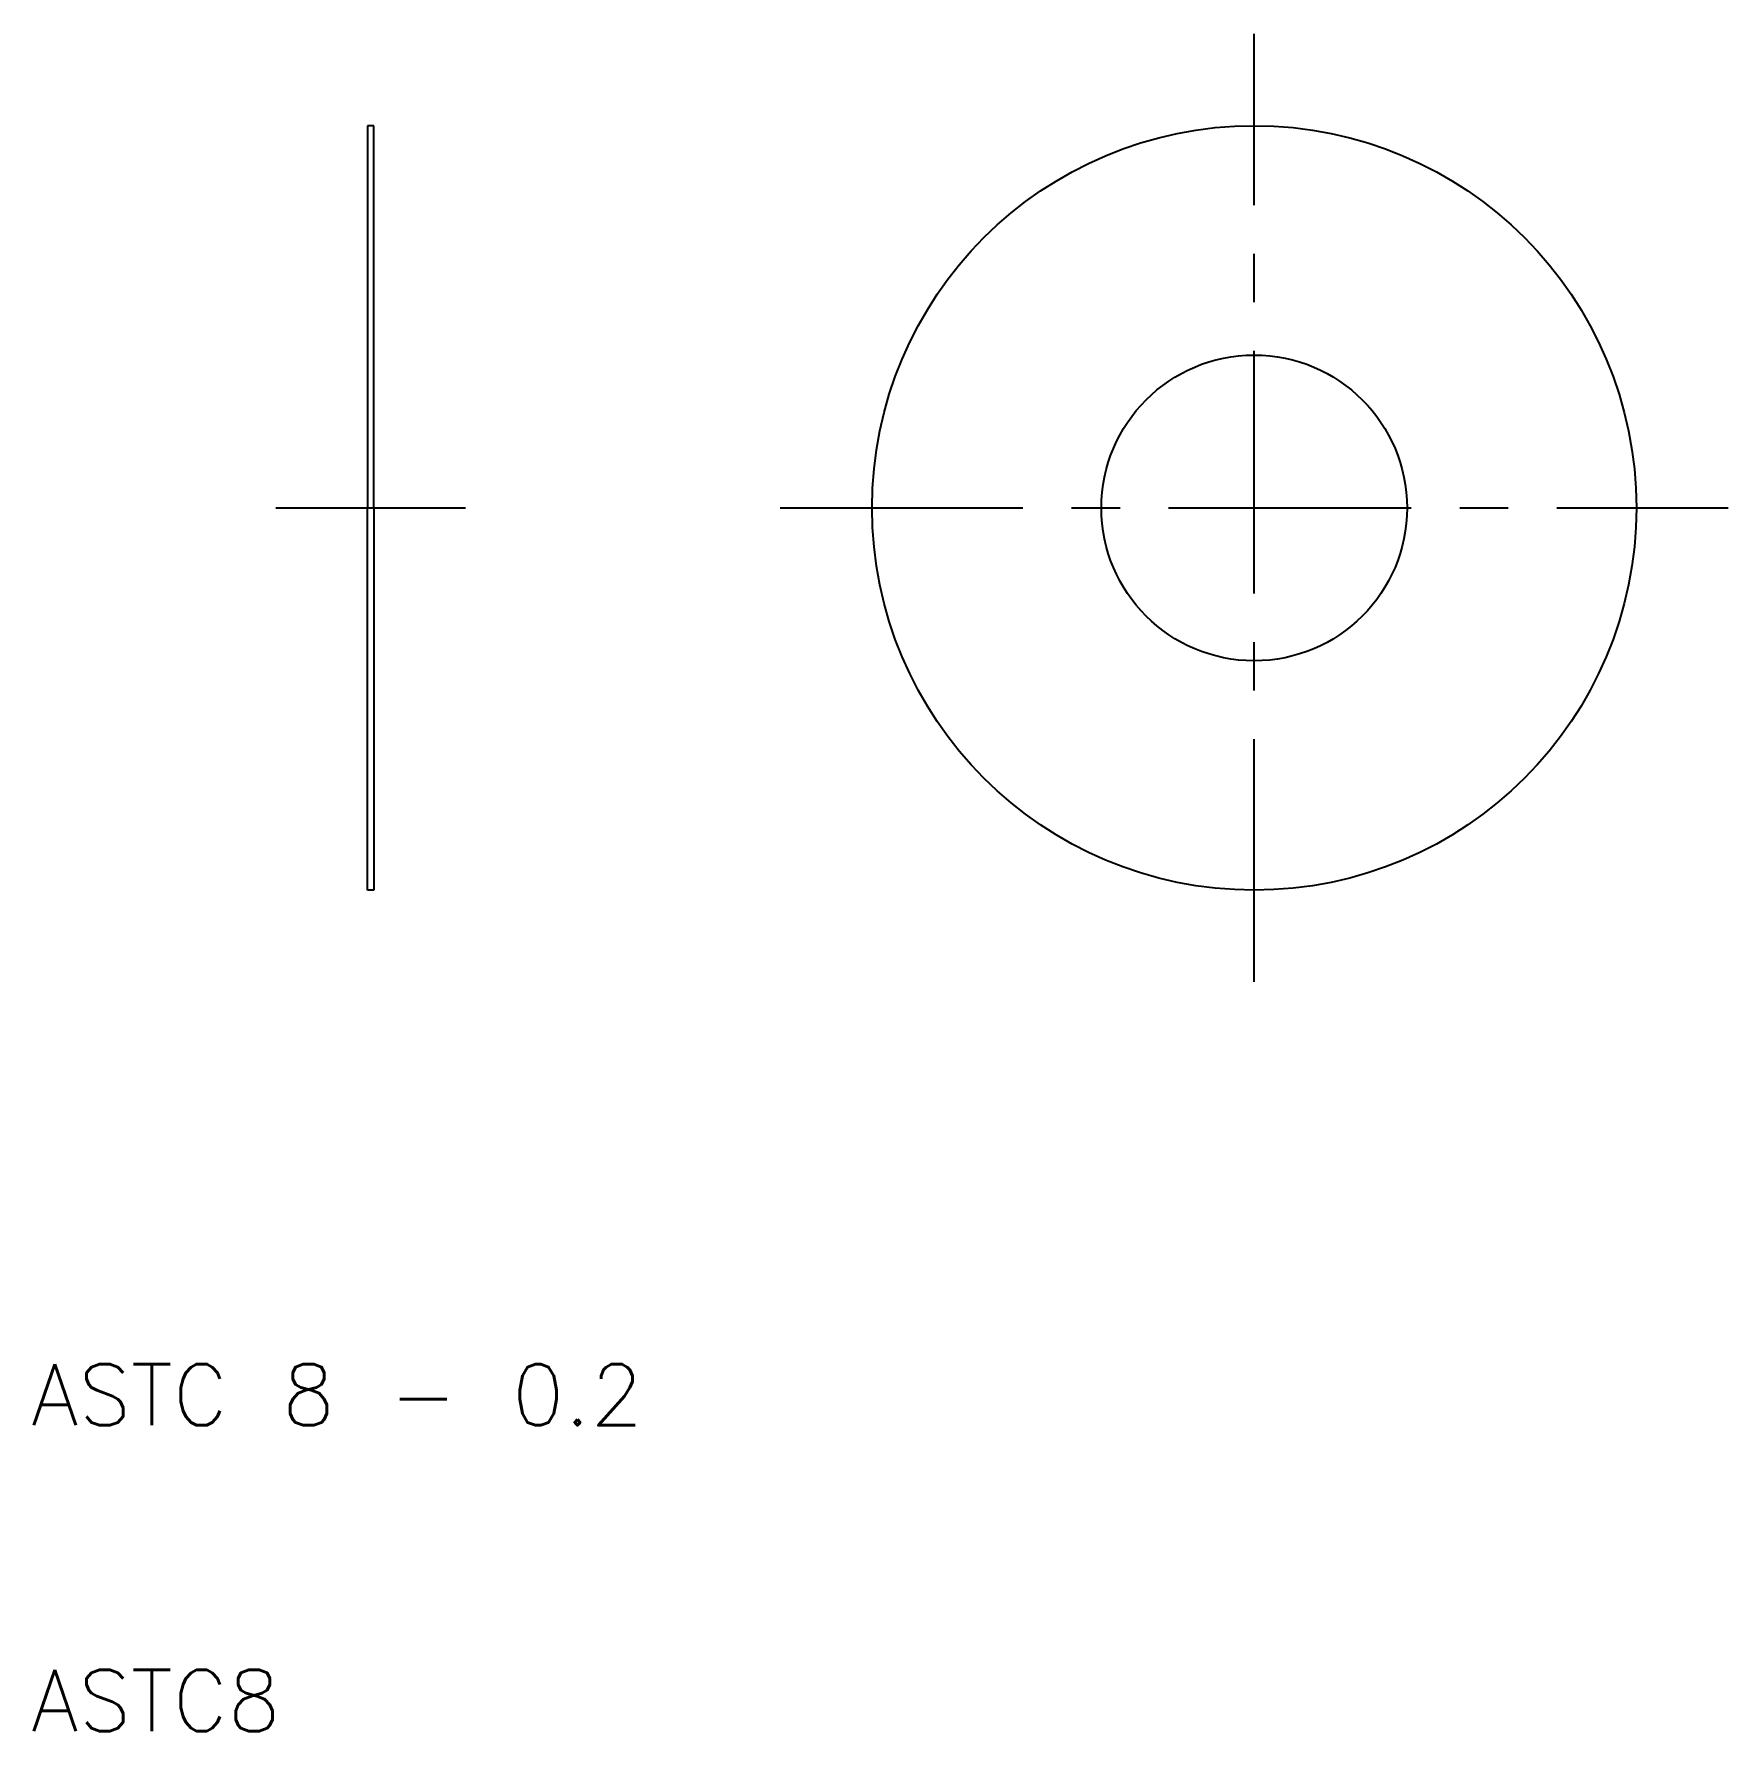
# Model space of a CAD drawing. Extents: x 10.1 to 65.5, y 10 to 65.5.
import ezdxf

# ---------------------------------------------------------------- set-up
doc = ezdxf.new("R2010")
doc.units = 0
doc.header["$LTSCALE"] = 0.25
doc.linetypes.add('CENTER', pattern=[50.8, 31.75, -6.35, 6.35, -6.35])
doc.layers.get('0').update_dxf_attribs({"linetype": 'CONTINUOUS'})
doc.layers.add('CENTER', color=1, linetype='CENTER')
doc.styles.get("Standard").update_dxf_attribs({"font": 'txt.shx', "bigfont": 'extfont.shx'})

msp = doc.modelspace()

# ---------------------------------------------------------------- linework, layer by layer
for p, q in [((21, 62.5), (21, 50)), ((21.2, 62.5), (21, 62.5)), ((21.2, 50), (21.2, 62.5)), ((21, 37.5), (21, 50)), ((21.2, 50), (21.2, 37.5)), ((21.2, 37.5), (21, 37.5))]:
    msp.add_line(p, q)
for radius in [12.5, 5]:
    msp.add_circle((50, 50), radius)
at = {"layer": 'CENTER', "color": 1, "linetype": 'CENTER'}
for p, q in [((50, 34.5), (50, 65.5)), ((18, 50), (24.2, 50)), ((34.5, 50), (65.5, 50))]:
    msp.add_line(p, q, dxfattribs=at)

# ---------------------------------------------------------------- texts
for s, p in [('ASTC 8 - 0.2', (10, 20)), ('ASTC8', (10, 10))]:
    msp.add_text(s, height=2).set_placement(p)

doc.saveas('drawing.dxf')
